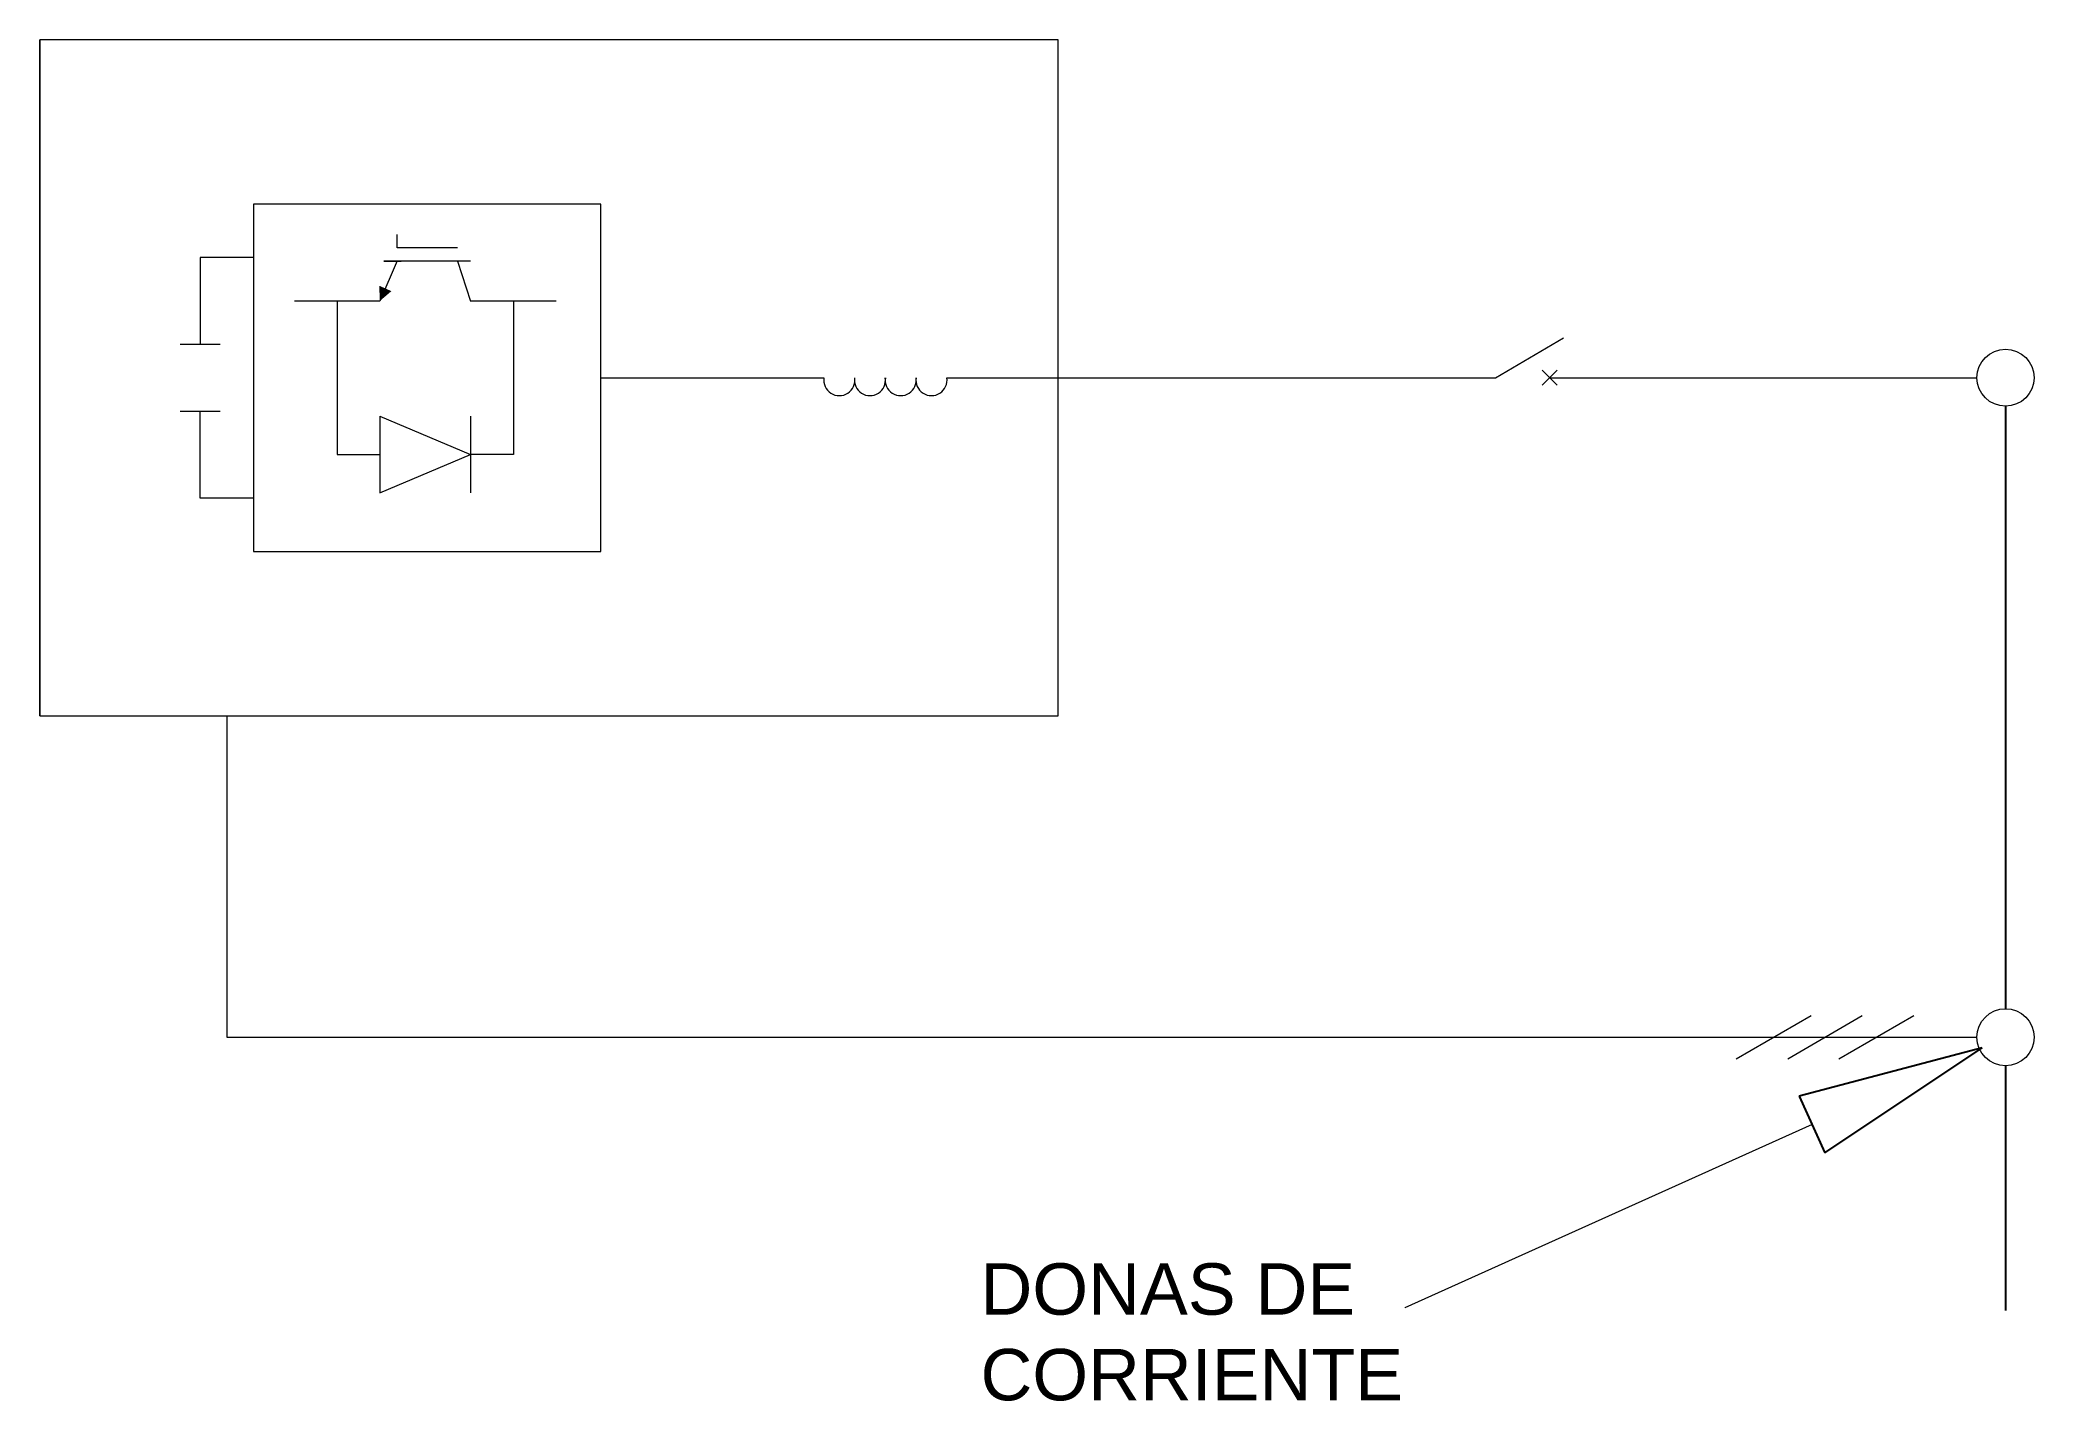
# Model space of a CAD drawing. Header units: millimetres. Extents: x -105 to 2, y -56 to 17.
import ezdxf

# ---------------------------------------------------------------- set-up
doc = ezdxf.new("R2010")
doc.units = ezdxf.units.MM
doc.layers.add('ACOT', color=7, linetype='Continuous')
doc.styles.get("Standard").update_dxf_attribs({"font": 'arial.ttf'})

msp = doc.modelspace()

# ---------------------------------------------------------------- hatches: boundary and pattern name
at = {"layer": 'ACOT', "lineweight": 18, "ltscale": 50}
msp.add_hatch(color=0, dxfattribs=at).paths.add_polyline_path([(-87.17, 2.58), (-87.2, 3.4), (-86.55, 3.11)])

# ---------------------------------------------------------------- linework, layer by layer
at = {"lineweight": 18}
for p, q in [((-105.4, -1.53), (-105.4, 16.58)), ((-93.94, 7.77), (-93.94, 4.91)), ((-86.24, 5.43), (-86.24, 6.15)), ((-83.01, 5.43), (-86.24, 5.43)), ((-93.94, 4.91), (-96.8, 4.91)), ((-96.8, 4.91), (-96.8, 0.26)), ((-82.3, 4.72), (-86.95, 4.72)), ((-86.95, 4.72), (-86.02, 4.72)), ((-86.95, 4.72), (-86.24, 4.72)), ((-83.01, 4.72), (-82.3, 2.57)), ((-87.17, 2.58), (-91.74, 2.58)), ((-89.46, 2.58), (-89.46, -5.64)), ((-77.72, 2.57), (-82.3, 2.57)), ((-80.01, 2.57), (-80.01, -5.64)), ((-97.87, 0.26), (-95.73, 0.26)), ((-105.4, -19.65), (-105.4, -1.53)), ((-75.32, -1.53), (-63.36, -1.53)), ((-56.77, -1.53), (-27.35, -1.53)), ((-24.44, -1.53), (-10.5, -1.53)), ((-13.22, -1.53), (-1.53, -1.53)), ((-97.87, -3.32), (-95.73, -3.32)), ((-96.8, -7.98), (-96.8, -3.32)), ((-87.17, -3.59), (-87.17, -7.7)), ((-87.17, -3.59), (-82.3, -5.64)), ((-82.3, -3.59), (-82.3, -7.7)), ((-89.46, -5.64), (-87.17, -5.64)), ((-87.17, -7.7), (-82.3, -5.64)), ((-80.01, -5.64), (-82.3, -5.64)), ((-93.94, -7.98), (-96.8, -7.98)), ((-95.37, -19.65), (-95.37, -36.89)), ((-14.44, -38.05), (-10.43, -35.72)), ((-11.68, -38.05), (-7.68, -35.72)), ((-8.93, -38.05), (-4.92, -35.72)), ((-95.37, -36.89), (-1.53, -36.89))]:
    msp.add_line(p, q, dxfattribs=at)
at = {"color": 0, "lineweight": 18}
for p, q in [((-27.35, -1.53), (-23.7, 0.6)), ((-24.04, -1.13), (-24.84, -1.93)), ((-24.84, -1.13), (-24.04, -1.93))]:
    msp.add_line(p, q, dxfattribs=at)
for p, q in [((0, -3.07), (0, -35.36)), ((-1.26, -37.45), (-11.06, -40.04)), ((-9.69, -43.08), (-1.26, -37.45)), ((0, -38.42), (0, -51.53)), ((-11.06, -40.04), (-9.69, -43.08))]:
    msp.add_line(p, q)
at = {"lineweight": 18}
msp.add_lwpolyline([(-10.37, -41.56), (-32.21, -51.4), (-32.21, -51.39)], dxfattribs=at)
for centre in [(0, -1.53), (0, -36.89)]:
    msp.add_circle(centre, 1.53, dxfattribs=at)
at = {"layer": 'ACOT', "color": 0, "lineweight": 18, "ltscale": 50}
msp.add_line((-86.24, 4.73), (-87.17, 2.58), dxfattribs=at)
at = {"layer": 'ACOT', "color": 0, "linetype": 'ByBlock', "lineweight": 18, "ltscale": 80}
for points in [[(-50.79, 16.58), (-105.4, 16.58), (-105.4, -19.65), (-50.79, -19.65)], [(-75.32, 7.77), (-93.94, 7.77), (-93.94, -10.84), (-75.32, -10.84)]]:
    msp.add_lwpolyline(points, close=True, dxfattribs=at)
at = {"layer": 'ACOT', "color": 0, "lineweight": 18, "ltscale": 25}
for centre in [(-62.53, -1.66), (-60.89, -1.66), (-59.24, -1.66), (-57.59, -1.66)]:
    msp.add_arc(centre, 0.833, 171.3244, 8.6756, dxfattribs=at)

# ---------------------------------------------------------------- texts
at = {"lineweight": 18, "insert": (-54.96, -52.7), "char_height": 2.754, "width": 22.8298, "attachment_point": 4}
msp.add_mtext('{DONAS DE\\PCORRIENTE}', dxfattribs=at)

doc.saveas('drawing.dxf')
